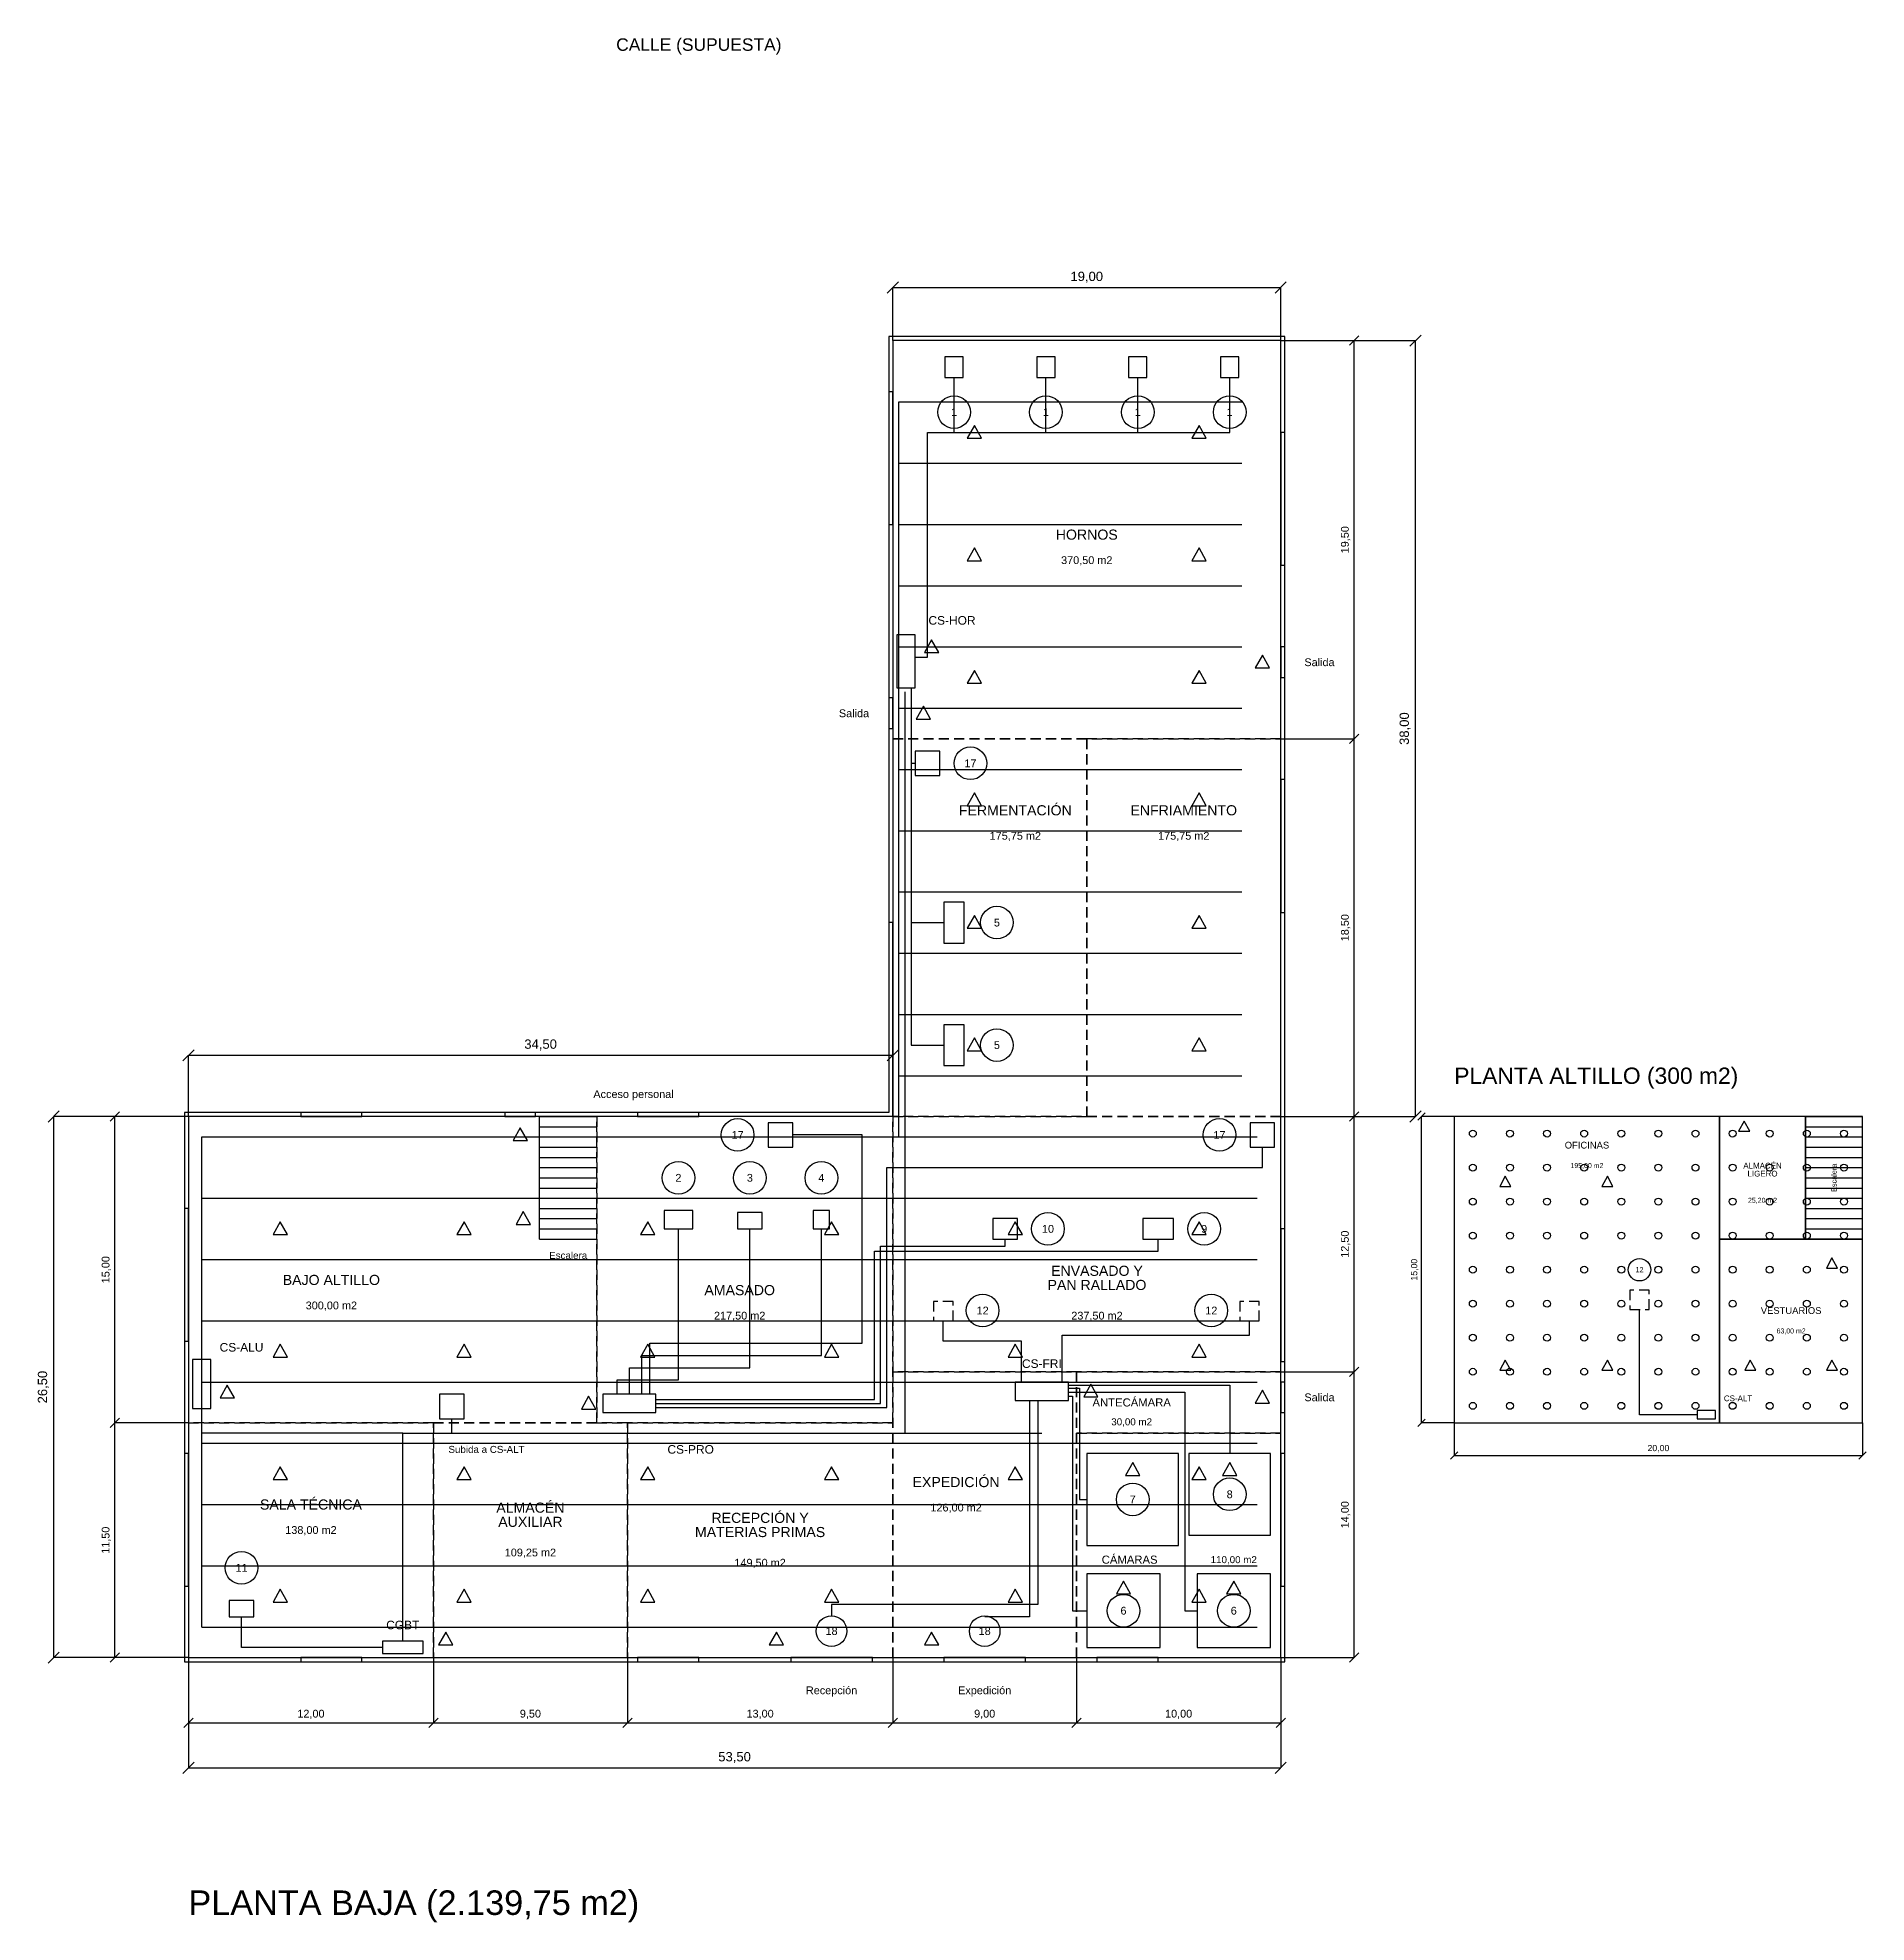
# Model space of a CAD drawing. Extents: x -13 to 82, y -13 to 176.
# Drawn here: x -7.4 to 82.2, y -13 to 79.3 of the extents above; entities that cross this region are included whole.
import ezdxf
from ezdxf.enums import TextEntityAlignment as Align

# ---------------------------------------------------------------- set-up
doc = ezdxf.new("R2010")
doc.units = 0
doc.linetypes.add('DASHED', pattern=[0.75, 0.5, -0.25])
for name, color, linetype in [('ALTILLO', 6, 'CONTINUOUS'), ('ALUMBRADO', 2, 'CONTINUOUS'), ('BANDEJA', 30, 'CONTINUOUS'), ('CERRAMIENTOS', 7, 'CONTINUOUS'), ('CIRCUITOS', 1, 'CONTINUOUS'), ('COTAS', 1, 'CONTINUOUS'), ('CUADROS', 1, 'CONTINUOUS'), ('EMERGENCIA', 3, 'CONTINUOUS'), ('MAQUINAS', 7, 'CONTINUOUS'), ('PUERTAS', 6, 'CONTINUOUS'), ('TEXTOS', 7, 'CONTINUOUS'), ('VENTANAS', 5, 'CONTINUOUS'), ('ZONAS', 8, 'CONTINUOUS')]:
    doc.layers.add(name, color=color, linetype=linetype)
doc.styles.get("Standard").update_dxf_attribs({"font": 'arial.ttf'})

msp = doc.modelspace()

# ---------------------------------------------------------------- linework, layer by layer
at = {"layer": 'ALTILLO', "color": 6, "linetype": 'DASHED'}
msp.add_lwpolyline([(0, 11.5), (20, 11.5), (20, 26.5), (0, 26.5)], close=True, dxfattribs=at)
at = {"layer": 'ALTILLO'}
for points in [[(17.2, 26.5), (20, 26.5)], [(17.2, 20.5), (17.2, 26.5)], [(17.2, 26), (20, 26)], [(79.2, 26.5), (82, 26.5)], [(79.2, 26), (82, 26)], [(17.2, 25.5), (20, 25.5)], [(17.2, 25), (20, 25)], [(79.2, 25.5), (82, 25.5)], [(79.2, 25), (82, 25)], [(17.2, 24.5), (20, 24.5)], [(17.2, 24), (20, 24)], [(79.2, 24.5), (82, 24.5)], [(79.2, 24), (82, 24)], [(17.2, 23.5), (20, 23.5)], [(79.2, 23.5), (82, 23.5)], [(17.2, 23), (20, 23)], [(17.2, 22.5), (20, 22.5)], [(79.2, 23), (82, 23)], [(79.2, 22.5), (82, 22.5)], [(17.2, 22), (20, 22)], [(17.2, 21.5), (20, 21.5)], [(79.2, 22), (82, 22)], [(79.2, 21.5), (82, 21.5)], [(17.2, 21), (20, 21)], [(17.2, 20.5), (20, 20.5)], [(79.2, 21), (82, 21)], [(79.2, 20.5), (82, 20.5)]]:
    msp.add_lwpolyline(points, dxfattribs=at)
msp.add_lwpolyline([(62, 11.5), (82, 11.5), (82, 26.5), (62, 26.5)], close=True, dxfattribs=at)
at = {"layer": 'ALUMBRADO', "color": 2}
for points in [[(34.8, 61.5), (51.6, 61.5)], [(34.8, 25.5), (34.8, 61.5)], [(34.8, 58.5), (51.6, 58.5)], [(34.8, 55.5), (51.6, 55.5)], [(34.8, 52.5), (51.6, 52.5)], [(34.8, 49.5), (51.6, 49.5)], [(34.8, 46.5), (51.6, 46.5)], [(34.8, 43.5), (51.6, 43.5)], [(34.8, 40.5), (51.6, 40.5)], [(34.8, 37.5), (51.6, 37.5)], [(34.8, 34.5), (51.6, 34.5)], [(34.8, 31.5), (51.6, 31.5)], [(34.8, 28.5), (51.6, 28.5)], [(0.65, 25.5), (52.35, 25.5)], [(0.65, 1.5), (0.65, 25.5)], [(0.65, 22.5), (52.35, 22.5)], [(0.65, 19.5), (52.35, 19.5)], [(0.65, 16.5), (52.35, 16.5)], [(0.65, 13.5), (52.35, 13.5)], [(0.65, 10.5), (52.35, 10.5)], [(0.65, 7.5), (52.35, 7.5)], [(0.65, 4.5), (52.35, 4.5)], [(0.65, 1.5), (52.35, 1.5)]]:
    msp.add_lwpolyline(points, dxfattribs=at)
at = {"layer": 'ALUMBRADO'}
for points in [[(35.4, 61.5), (36.6, 61.5)], [(37.9, 61.5), (39.1, 61.5)], [(40.4, 61.5), (41.6, 61.5)], [(42.9, 61.5), (44.1, 61.5)], [(45.4, 61.5), (46.6, 61.5)], [(47.9, 61.5), (49.1, 61.5)], [(50.4, 61.5), (51.6, 61.5)], [(35.4, 58.5), (36.6, 58.5)], [(37.9, 58.5), (39.1, 58.5)], [(40.4, 58.5), (41.6, 58.5)], [(42.9, 58.5), (44.1, 58.5)], [(45.4, 58.5), (46.6, 58.5)], [(47.9, 58.5), (49.1, 58.5)], [(50.4, 58.5), (51.6, 58.5)], [(35.4, 55.5), (36.6, 55.5)], [(37.9, 55.5), (39.1, 55.5)], [(40.4, 55.5), (41.6, 55.5)], [(42.9, 55.5), (44.1, 55.5)], [(45.4, 55.5), (46.6, 55.5)], [(47.9, 55.5), (49.1, 55.5)], [(50.4, 55.5), (51.6, 55.5)], [(35.4, 52.5), (36.6, 52.5)], [(37.9, 52.5), (39.1, 52.5)], [(40.4, 52.5), (41.6, 52.5)], [(42.9, 52.5), (44.1, 52.5)], [(45.4, 52.5), (46.6, 52.5)], [(47.9, 52.5), (49.1, 52.5)], [(50.4, 52.5), (51.6, 52.5)], [(35.4, 49.5), (36.6, 49.5)], [(37.9, 49.5), (39.1, 49.5)], [(40.4, 49.5), (41.6, 49.5)], [(42.9, 49.5), (44.1, 49.5)], [(45.4, 49.5), (46.6, 49.5)], [(47.9, 49.5), (49.1, 49.5)], [(50.4, 49.5), (51.6, 49.5)], [(35.4, 46.5), (36.6, 46.5)], [(37.9, 46.5), (39.1, 46.5)], [(40.4, 46.5), (41.6, 46.5)], [(42.9, 46.5), (44.1, 46.5)], [(45.4, 46.5), (46.6, 46.5)], [(47.9, 46.5), (49.1, 46.5)], [(50.4, 46.5), (51.6, 46.5)], [(35.4, 43.5), (36.6, 43.5)], [(37.9, 43.5), (39.1, 43.5)], [(40.4, 43.5), (41.6, 43.5)], [(42.9, 43.5), (44.1, 43.5)], [(45.4, 43.5), (46.6, 43.5)], [(47.9, 43.5), (49.1, 43.5)], [(50.4, 43.5), (51.6, 43.5)], [(35.4, 40.5), (36.6, 40.5)], [(37.9, 40.5), (39.1, 40.5)], [(40.4, 40.5), (41.6, 40.5)], [(42.9, 40.5), (44.1, 40.5)], [(45.4, 40.5), (46.6, 40.5)], [(47.9, 40.5), (49.1, 40.5)], [(50.4, 40.5), (51.6, 40.5)], [(35.4, 37.5), (36.6, 37.5)], [(37.9, 37.5), (39.1, 37.5)], [(40.4, 37.5), (41.6, 37.5)], [(42.9, 37.5), (44.1, 37.5)], [(45.4, 37.5), (46.6, 37.5)], [(47.9, 37.5), (49.1, 37.5)], [(50.4, 37.5), (51.6, 37.5)], [(35.4, 34.5), (36.6, 34.5)], [(37.9, 34.5), (39.1, 34.5)], [(40.4, 34.5), (41.6, 34.5)], [(42.9, 34.5), (44.1, 34.5)], [(45.4, 34.5), (46.6, 34.5)], [(47.9, 34.5), (49.1, 34.5)], [(50.4, 34.5), (51.6, 34.5)], [(35.4, 31.5), (36.6, 31.5)], [(37.9, 31.5), (39.1, 31.5)], [(40.4, 31.5), (41.6, 31.5)], [(42.9, 31.5), (44.1, 31.5)], [(45.4, 31.5), (46.6, 31.5)], [(47.9, 31.5), (49.1, 31.5)], [(50.4, 31.5), (51.6, 31.5)], [(35.4, 28.5), (36.6, 28.5)], [(37.9, 28.5), (39.1, 28.5)], [(40.4, 28.5), (41.6, 28.5)], [(42.9, 28.5), (44.1, 28.5)], [(45.4, 28.5), (46.6, 28.5)], [(47.9, 28.5), (49.1, 28.5)], [(50.4, 28.5), (51.6, 28.5)], [(1.15, 25.5), (2.35, 25.5)], [(3.65, 25.5), (4.85, 25.5)], [(6.15, 25.5), (7.35, 25.5)], [(8.65, 25.5), (9.85, 25.5)], [(11.15, 25.5), (12.35, 25.5)], [(13.65, 25.5), (14.85, 25.5)], [(16.15, 25.5), (17.35, 25.5)], [(18.65, 25.5), (19.85, 25.5)], [(21.15, 25.5), (22.35, 25.5)], [(23.65, 25.5), (24.85, 25.5)], [(26.15, 25.5), (27.35, 25.5)], [(28.65, 25.5), (29.85, 25.5)], [(31.15, 25.5), (32.35, 25.5)], [(33.65, 25.5), (34.85, 25.5)], [(36.15, 25.5), (37.35, 25.5)], [(38.65, 25.5), (39.85, 25.5)], [(41.15, 25.5), (42.35, 25.5)], [(43.65, 25.5), (44.85, 25.5)], [(46.15, 25.5), (47.35, 25.5)], [(48.65, 25.5), (49.85, 25.5)], [(51.15, 25.5), (52.35, 25.5)], [(1.15, 22.5), (2.35, 22.5)], [(3.65, 22.5), (4.85, 22.5)], [(6.15, 22.5), (7.35, 22.5)], [(8.65, 22.5), (9.85, 22.5)], [(11.15, 22.5), (12.35, 22.5)], [(13.65, 22.5), (14.85, 22.5)], [(16.15, 22.5), (17.35, 22.5)], [(18.65, 22.5), (19.85, 22.5)], [(21.15, 22.5), (22.35, 22.5)], [(23.65, 22.5), (24.85, 22.5)], [(26.15, 22.5), (27.35, 22.5)], [(28.65, 22.5), (29.85, 22.5)], [(31.15, 22.5), (32.35, 22.5)], [(33.65, 22.5), (34.85, 22.5)], [(36.15, 22.5), (37.35, 22.5)], [(38.65, 22.5), (39.85, 22.5)], [(41.15, 22.5), (42.35, 22.5)], [(43.65, 22.5), (44.85, 22.5)], [(46.15, 22.5), (47.35, 22.5)], [(48.65, 22.5), (49.85, 22.5)], [(51.15, 22.5), (52.35, 22.5)], [(1.15, 19.5), (2.35, 19.5)], [(3.65, 19.5), (4.85, 19.5)], [(6.15, 19.5), (7.35, 19.5)], [(8.65, 19.5), (9.85, 19.5)], [(11.15, 19.5), (12.35, 19.5)], [(13.65, 19.5), (14.85, 19.5)], [(16.15, 19.5), (17.35, 19.5)], [(18.65, 19.5), (19.85, 19.5)], [(21.15, 19.5), (22.35, 19.5)], [(23.65, 19.5), (24.85, 19.5)], [(26.15, 19.5), (27.35, 19.5)], [(28.65, 19.5), (29.85, 19.5)], [(31.15, 19.5), (32.35, 19.5)], [(33.65, 19.5), (34.85, 19.5)], [(36.15, 19.5), (37.35, 19.5)], [(38.65, 19.5), (39.85, 19.5)], [(41.15, 19.5), (42.35, 19.5)], [(43.65, 19.5), (44.85, 19.5)], [(46.15, 19.5), (47.35, 19.5)], [(48.65, 19.5), (49.85, 19.5)], [(51.15, 19.5), (52.35, 19.5)], [(1.15, 16.5), (2.35, 16.5)], [(3.65, 16.5), (4.85, 16.5)], [(6.15, 16.5), (7.35, 16.5)], [(8.65, 16.5), (9.85, 16.5)], [(11.15, 16.5), (12.35, 16.5)], [(13.65, 16.5), (14.85, 16.5)], [(16.15, 16.5), (17.35, 16.5)], [(18.65, 16.5), (19.85, 16.5)], [(21.15, 16.5), (22.35, 16.5)], [(23.65, 16.5), (24.85, 16.5)], [(26.15, 16.5), (27.35, 16.5)], [(28.65, 16.5), (29.85, 16.5)], [(31.15, 16.5), (32.35, 16.5)], [(33.65, 16.5), (34.85, 16.5)], [(36.15, 16.5), (37.35, 16.5)], [(38.65, 16.5), (39.85, 16.5)], [(41.15, 16.5), (42.35, 16.5)], [(43.65, 16.5), (44.85, 16.5)], [(46.15, 16.5), (47.35, 16.5)], [(48.65, 16.5), (49.85, 16.5)], [(51.15, 16.5), (52.35, 16.5)], [(1.15, 13.5), (2.35, 13.5)], [(3.65, 13.5), (4.85, 13.5)], [(6.15, 13.5), (7.35, 13.5)], [(8.65, 13.5), (9.85, 13.5)], [(11.15, 13.5), (12.35, 13.5)], [(13.65, 13.5), (14.85, 13.5)], [(16.15, 13.5), (17.35, 13.5)], [(18.65, 13.5), (19.85, 13.5)], [(21.15, 13.5), (22.35, 13.5)], [(23.65, 13.5), (24.85, 13.5)], [(26.15, 13.5), (27.35, 13.5)], [(28.65, 13.5), (29.85, 13.5)], [(31.15, 13.5), (32.35, 13.5)], [(33.65, 13.5), (34.85, 13.5)], [(36.15, 13.5), (37.35, 13.5)], [(38.65, 13.5), (39.85, 13.5)], [(41.15, 13.5), (42.35, 13.5)], [(43.65, 13.5), (44.85, 13.5)], [(46.15, 13.5), (47.35, 13.5)], [(48.65, 13.5), (49.85, 13.5)], [(51.15, 13.5), (52.35, 13.5)], [(1.15, 10.5), (2.35, 10.5)], [(3.65, 10.5), (4.85, 10.5)], [(6.15, 10.5), (7.35, 10.5)], [(8.65, 10.5), (9.85, 10.5)], [(11.15, 10.5), (12.35, 10.5)], [(13.65, 10.5), (14.85, 10.5)], [(16.15, 10.5), (17.35, 10.5)], [(18.65, 10.5), (19.85, 10.5)], [(21.15, 10.5), (22.35, 10.5)], [(23.65, 10.5), (24.85, 10.5)], [(26.15, 10.5), (27.35, 10.5)], [(28.65, 10.5), (29.85, 10.5)], [(31.15, 10.5), (32.35, 10.5)], [(33.65, 10.5), (34.85, 10.5)], [(36.15, 10.5), (37.35, 10.5)], [(38.65, 10.5), (39.85, 10.5)], [(41.15, 10.5), (42.35, 10.5)], [(43.65, 10.5), (44.85, 10.5)], [(46.15, 10.5), (47.35, 10.5)], [(48.65, 10.5), (49.85, 10.5)], [(51.15, 10.5), (52.35, 10.5)], [(1.15, 7.5), (2.35, 7.5)], [(3.65, 7.5), (4.85, 7.5)], [(6.15, 7.5), (7.35, 7.5)], [(8.65, 7.5), (9.85, 7.5)], [(11.15, 7.5), (12.35, 7.5)], [(13.65, 7.5), (14.85, 7.5)], [(16.15, 7.5), (17.35, 7.5)], [(18.65, 7.5), (19.85, 7.5)], [(21.15, 7.5), (22.35, 7.5)], [(23.65, 7.5), (24.85, 7.5)], [(26.15, 7.5), (27.35, 7.5)], [(28.65, 7.5), (29.85, 7.5)], [(31.15, 7.5), (32.35, 7.5)], [(33.65, 7.5), (34.85, 7.5)], [(36.15, 7.5), (37.35, 7.5)], [(38.65, 7.5), (39.85, 7.5)], [(41.15, 7.5), (42.35, 7.5)], [(43.65, 7.5), (44.85, 7.5)], [(46.15, 7.5), (47.35, 7.5)], [(48.65, 7.5), (49.85, 7.5)], [(51.15, 7.5), (52.35, 7.5)], [(1.15, 4.5), (2.35, 4.5)], [(3.65, 4.5), (4.85, 4.5)], [(6.15, 4.5), (7.35, 4.5)], [(8.65, 4.5), (9.85, 4.5)], [(11.15, 4.5), (12.35, 4.5)], [(13.65, 4.5), (14.85, 4.5)], [(16.15, 4.5), (17.35, 4.5)], [(18.65, 4.5), (19.85, 4.5)], [(21.15, 4.5), (22.35, 4.5)], [(23.65, 4.5), (24.85, 4.5)], [(26.15, 4.5), (27.35, 4.5)], [(28.65, 4.5), (29.85, 4.5)], [(31.15, 4.5), (32.35, 4.5)], [(33.65, 4.5), (34.85, 4.5)], [(36.15, 4.5), (37.35, 4.5)], [(38.65, 4.5), (39.85, 4.5)], [(41.15, 4.5), (42.35, 4.5)], [(43.65, 4.5), (44.85, 4.5)], [(46.15, 4.5), (47.35, 4.5)], [(48.65, 4.5), (49.85, 4.5)], [(51.15, 4.5), (52.35, 4.5)], [(1.15, 1.5), (2.35, 1.5)], [(3.65, 1.5), (4.85, 1.5)], [(6.15, 1.5), (7.35, 1.5)], [(8.65, 1.5), (9.85, 1.5)], [(11.15, 1.5), (12.35, 1.5)], [(13.65, 1.5), (14.85, 1.5)], [(16.15, 1.5), (17.35, 1.5)], [(18.65, 1.5), (19.85, 1.5)], [(21.15, 1.5), (22.35, 1.5)], [(23.65, 1.5), (24.85, 1.5)], [(26.15, 1.5), (27.35, 1.5)], [(28.65, 1.5), (29.85, 1.5)], [(31.15, 1.5), (32.35, 1.5)], [(33.65, 1.5), (34.85, 1.5)], [(36.15, 1.5), (37.35, 1.5)], [(38.65, 1.5), (39.85, 1.5)], [(41.15, 1.5), (42.35, 1.5)], [(43.65, 1.5), (44.85, 1.5)], [(46.15, 1.5), (47.35, 1.5)], [(48.65, 1.5), (49.85, 1.5)], [(51.15, 1.5), (52.35, 1.5)]]:
    msp.add_lwpolyline(points, dxfattribs=at)
for centre in [(62.909, 25.669), (64.727, 25.669), (66.545, 25.669), (68.363, 25.669), (70.181, 25.669), (71.999, 25.669), (73.817, 25.669), (75.635, 25.669), (77.453, 25.669), (79.271, 25.669), (81.089, 25.669), (62.909, 24.002), (64.727, 24.002), (66.545, 24.002), (68.363, 24.002), (70.181, 24.002), (71.999, 24.002), (73.817, 24.002), (75.635, 24.002), (77.453, 24.002), (79.271, 24.002), (81.089, 24.002), (62.909, 22.335), (64.727, 22.335), (66.545, 22.335), (68.363, 22.335), (70.181, 22.335), (71.999, 22.335), (73.817, 22.335), (75.635, 22.335), (77.453, 22.335), (79.271, 22.335), (81.089, 22.335), (62.909, 20.668), (64.727, 20.668), (66.545, 20.668), (68.363, 20.668), (70.181, 20.668), (71.999, 20.668), (73.817, 20.668), (75.635, 20.668), (77.453, 20.668), (79.271, 20.668), (81.089, 20.668), (62.909, 19.001), (64.727, 19.001), (66.545, 19.001), (68.363, 19.001), (70.181, 19.001), (71.999, 19.001), (73.817, 19.001), (75.635, 19.001), (77.453, 19.001), (79.271, 19.001), (81.089, 19.001), (62.909, 17.334), (64.727, 17.334), (66.545, 17.334), (68.363, 17.334), (70.181, 17.334), (71.999, 17.334), (73.817, 17.334), (75.635, 17.334), (77.453, 17.334), (79.271, 17.334), (81.089, 17.334), (62.909, 15.667), (64.727, 15.667), (66.545, 15.667), (68.363, 15.667), (70.181, 15.667), (71.999, 15.667), (73.817, 15.667), (75.635, 15.667), (77.453, 15.667), (79.271, 15.667), (81.089, 15.667), (62.909, 14), (64.727, 14), (66.545, 14), (68.363, 14), (70.181, 14), (71.999, 14), (73.817, 14), (75.635, 14), (77.453, 14), (79.271, 14), (81.089, 14), (62.909, 12.333), (64.727, 12.333), (66.545, 12.333), (68.363, 12.333), (70.181, 12.333), (71.999, 12.333), (73.817, 12.333), (75.635, 12.333), (77.453, 12.333), (79.271, 12.333), (81.089, 12.333)]:
    msp.add_circle(centre, 0.17, dxfattribs=at)
at = {"layer": 'BANDEJA'}
for points in [[(10.5, 0.8), (10.5, 11), (35.1, 11), (35.1, 47.3)], [(35.1, 11), (41.8, 11)]]:
    msp.add_lwpolyline(points, dxfattribs=at)
at = {"layer": 'CERRAMIENTOS'}
for points in [[(-0.2, -0.2), (53.7, -0.2), (53.7, 64.7), (34.3, 64.7), (34.3, 26.7), (-0.2, 26.7)], [(0, 0), (53.5, 0), (53.5, 64.5), (34.5, 64.5), (34.5, 26.5), (0, 26.5)]]:
    msp.add_lwpolyline(points, close=True, dxfattribs=at)
at = {"layer": 'CIRCUITOS', "color": 30}
for points in [[(35.6, 49), (36.2, 49), (36.2, 60), (37.5, 60), (37.5, 62.7)], [(35.6, 49), (36.2, 49), (36.2, 60), (42, 60), (42, 62.7)], [(35.6, 49), (36.2, 49), (36.2, 60), (46.5, 60), (46.5, 62.7)], [(35.6, 49), (36.2, 49), (36.2, 60), (51, 60), (51, 62.7)], [(35.4, 47.5), (35.4, 36), (37, 36)], [(35.4, 47.5), (35.4, 30), (37, 30)], [(35.4, 47.5), (35.4, 43.8), (35.6, 43.8)]]:
    msp.add_lwpolyline(points, dxfattribs=at)
at = {"layer": 'CIRCUITOS', "color": 5}
for points in [[(22.6, 12.9), (22.6, 15.4), (33, 15.4), (33, 25.6), (29.6, 25.6)], [(22.9, 12.25), (34.2, 12.25), (34.2, 24), (52.6, 24), (52.6, 25)], [(21, 12.9), (21, 13.6), (24, 13.6), (24, 21)], [(21.6, 12.9), (21.6, 14.2), (27.5, 14.2), (27.5, 21)], [(22.2, 12.9), (22.2, 14.8), (31, 14.8), (31, 21)], [(22.9, 12.45), (33.9, 12.45), (33.9, 20.15), (40, 20.15), (40, 20.5)], [(22.9, 12.65), (33.6, 12.65), (33.6, 19.9), (47.5, 19.9), (47.5, 20.5)]]:
    msp.add_lwpolyline(points, dxfattribs=at)
at = {"layer": 'CIRCUITOS', "color": 6}
for points in [[(73.9, 11.9), (71.075, 11.9), (71.075, 17.05)], [(12.9, 11), (12.9, 11.7)]]:
    msp.add_lwpolyline(points, dxfattribs=at)
at = {"layer": 'CIRCUITOS', "color": 4}
for points in [[(40.8, 13.5), (40.8, 15.5), (36.975, 15.5), (36.975, 16.5)], [(42.8, 13.5), (42.8, 15.8), (51.975, 15.8), (51.975, 16.5)], [(43.1, 13.35), (51, 13.35), (51, 10)], [(43.1, 13.2), (43.65, 13.2), (43.65, 7.75), (44, 7.75)], [(43.1, 13), (48.8, 13), (48.8, 2.3), (49.4, 2.3)], [(41.6, 12.6), (41.6, 2.6), (31.5, 2.6), (31.5, 2.05)], [(41.2, 12.6), (41.2, 2), (39, 2)], [(43.1, 12.8), (43.3, 12.8), (43.3, 2.3), (44, 2.3)]]:
    msp.add_lwpolyline(points, dxfattribs=at)
at = {"layer": 'CIRCUITOS', "color": 2}
msp.add_lwpolyline([(10.5, 11), (0.65, 11), (0.65, 12.2)], dxfattribs=at)
at = {"layer": 'CIRCUITOS', "color": 1}
msp.add_lwpolyline([(9.5, 0.5), (2.6, 0.5), (2.6, 2)], dxfattribs=at)
at = {"layer": 'COTAS'}
for points in [[(34.2257, 66.8257), (34.7743, 67.3743)], [(34.5, 67.1), (53.5, 67.1)], [(34.5, 64.5), (34.5, 67.1)], [(53.2257, 66.8257), (53.7743, 67.3743)], [(53.5, 64.5), (53.5, 67.1)], [(56.8714, 64.2714), (57.3286, 64.7286)], [(59.8257, 64.2257), (60.3743, 64.7743)], [(53.5, 64.5), (60.1, 64.5)], [(53.5, 64.5), (57.1, 64.5)], [(57.1, 45), (57.1, 64.5)], [(60.1, 26.5), (60.1, 64.5)], [(56.8714, 44.7714), (57.3286, 45.2286)], [(56.8714, 44.7714), (57.3286, 45.2286)], [(53.5, 45), (57.1, 45)], [(53.5, 45), (57.1, 45)], [(57.1, 26.5), (57.1, 45)], [(-0.2743, 29.2257), (0.2743, 29.7743)], [(34.2257, 29.2257), (34.7743, 29.7743)], [(0, 29.5), (34.5, 29.5)], [(0, 26.5), (0, 29.5)], [(34.5, 26.5), (34.5, 29.5)], [(-6.8743, 26.2257), (-6.3257, 26.7743)], [(59.8257, 26.2257), (60.3743, 26.7743)], [(-6.6, 0), (-6.6, 26.5)], [(0, 26.5), (-6.6, 26.5)], [(-3.8286, 26.2714), (-3.3714, 26.7286)], [(-3.6, 11.5), (-3.6, 26.5)], [(0, 26.5), (-3.6, 26.5)], [(53.5, 26.5), (60.1, 26.5)], [(53.5, 26.5), (57.1, 26.5)], [(53.5, 26.5), (57.1, 26.5)], [(56.8714, 26.2714), (57.3286, 26.7286)], [(56.8714, 26.2714), (57.3286, 26.7286)], [(57.1, 14), (57.1, 26.5)], [(60.2171, 26.3171), (60.5829, 26.6829)], [(60.4, 11.5), (60.4, 26.5)], [(62, 26.5), (60.4, 26.5)], [(53.5, 14), (57.1, 14)], [(53.5, 14), (57.1, 14)], [(56.8714, 13.7714), (57.3286, 14.2286)], [(56.8714, 13.7714), (57.3286, 14.2286)], [(57.1, 0), (57.1, 14)], [(-3.8286, 11.2714), (-3.3714, 11.7286)], [(-3.8286, 11.2714), (-3.3714, 11.7286)], [(-3.6, 0), (-3.6, 11.5)], [(0, 11.5), (-3.6, 11.5)], [(0, 11.5), (-3.6, 11.5)], [(60.2171, 11.3171), (60.5829, 11.6829)], [(62, 11.5), (60.4, 11.5)], [(62, 11.5), (62, 9.9)], [(82, 11.5), (82, 9.9)], [(61.8171, 9.7171), (62.1829, 10.0829)], [(62, 9.9), (82, 9.9)], [(81.8171, 9.7171), (82.1829, 10.0829)], [(-6.8743, -0.2743), (-6.3257, 0.2743)], [(0, 0), (-6.6, 0)], [(-3.8286, -0.2286), (-3.3714, 0.2286)], [(0, 0), (-3.6, 0)], [(0, 0), (0, -5.4)], [(0, 0), (0, -3.2)], [(12, 0), (12, -3.2)], [(12, 0), (12, -3.2)], [(21.5, 0), (21.5, -3.2)], [(21.5, 0), (21.5, -3.2)], [(34.5, 0), (34.5, -3.2)], [(34.5, 0), (34.5, -3.2)], [(43.5, 0), (43.5, -3.2)], [(43.5, 0), (43.5, -3.2)], [(53.5, 0), (53.5, -5.4)], [(53.5, 0), (53.5, -3.2)], [(53.5, 0), (57.1, 0)], [(56.8714, -0.2286), (57.3286, 0.2286)], [(-0.2286, -3.4286), (0.2286, -2.9714)], [(0, -3.2), (12, -3.2)], [(11.7714, -3.4286), (12.2286, -2.9714)], [(11.7714, -3.4286), (12.2286, -2.9714)], [(12, -3.2), (21.5, -3.2)], [(21.2714, -3.4286), (21.7286, -2.9714)], [(21.2714, -3.4286), (21.7286, -2.9714)], [(21.5, -3.2), (34.5, -3.2)], [(34.2714, -3.4286), (34.7286, -2.9714)], [(34.2714, -3.4286), (34.7286, -2.9714)], [(34.5, -3.2), (43.5, -3.2)], [(43.2714, -3.4286), (43.7286, -2.9714)], [(43.2714, -3.4286), (43.7286, -2.9714)], [(43.5, -3.2), (53.5, -3.2)], [(53.2714, -3.4286), (53.7286, -2.9714)], [(-0.2743, -5.6743), (0.2743, -5.1257)], [(0, -5.4), (53.5, -5.4)], [(53.2257, -5.6743), (53.7743, -5.1257)]]:
    msp.add_lwpolyline(points, dxfattribs=at)
at = {"layer": 'CUADROS'}
for points in [[(34.7, 47.5), (35.6, 47.5), (35.6, 50.1), (34.7, 50.1)], [(0.2, 12.2), (1.1, 12.2), (1.1, 14.6), (0.2, 14.6)], [(40.5, 12.6), (43.1, 12.6), (43.1, 13.5), (40.5, 13.5)], [(12.3, 11.7), (13.5, 11.7), (13.5, 12.9), (12.3, 12.9)], [(20.3, 12), (22.9, 12), (22.9, 12.9), (20.3, 12.9)], [(73.9, 11.7), (74.8, 11.7), (74.8, 12.1), (73.9, 12.1)], [(9.5, 0.2), (11.5, 0.2), (11.5, 0.8), (9.5, 0.8)]]:
    msp.add_lwpolyline(points, close=True, dxfattribs=at)
at = {"layer": 'EMERGENCIA'}
for points in [[(38.15, 59.72), (38.85, 59.72), (38.5, 60.35)], [(49.15, 59.72), (49.85, 59.72), (49.5, 60.35)], [(38.15, 53.72), (38.85, 53.72), (38.5, 54.35)], [(49.15, 53.72), (49.85, 53.72), (49.5, 54.35)], [(36.05, 49.22), (36.75, 49.22), (36.4, 49.85)], [(52.25, 48.47), (52.95, 48.47), (52.6, 49.1)], [(38.15, 47.72), (38.85, 47.72), (38.5, 48.35)], [(49.15, 47.72), (49.85, 47.72), (49.5, 48.35)], [(35.65, 45.97), (36.35, 45.97), (36, 46.6)], [(38.15, 41.72), (38.85, 41.72), (38.5, 42.35)], [(49.15, 41.72), (49.85, 41.72), (49.5, 42.35)], [(38.15, 35.72), (38.85, 35.72), (38.5, 36.35)], [(49.15, 35.72), (49.85, 35.72), (49.5, 36.35)], [(38.15, 29.72), (38.85, 29.72), (38.5, 30.35)], [(49.15, 29.72), (49.85, 29.72), (49.5, 30.35)], [(15.9, 25.32), (16.6, 25.32), (16.25, 25.95)], [(75.925, 25.78), (76.475, 25.78), (76.2, 26.275)], [(64.225, 23.08), (64.775, 23.08), (64.5, 23.575)], [(69.225, 23.08), (69.775, 23.08), (69.5, 23.575)], [(4.15, 20.72), (4.85, 20.72), (4.5, 21.35)], [(13.15, 20.72), (13.85, 20.72), (13.5, 21.35)], [(16.05, 21.22), (16.75, 21.22), (16.4, 21.85)], [(22.15, 20.72), (22.85, 20.72), (22.5, 21.35)], [(31.15, 20.72), (31.85, 20.72), (31.5, 21.35)], [(40.15, 20.72), (40.85, 20.72), (40.5, 21.35)], [(49.15, 20.72), (49.85, 20.72), (49.5, 21.35)], [(80.225, 19.08), (80.775, 19.08), (80.5, 19.575)], [(4.15, 14.72), (4.85, 14.72), (4.5, 15.35)], [(13.15, 14.72), (13.85, 14.72), (13.5, 15.35)], [(22.15, 14.72), (22.85, 14.72), (22.5, 15.35)], [(31.15, 14.72), (31.85, 14.72), (31.5, 15.35)], [(40.15, 14.72), (40.85, 14.72), (40.5, 15.35)], [(49.15, 14.72), (49.85, 14.72), (49.5, 15.35)], [(64.225, 14.08), (64.775, 14.08), (64.5, 14.575)], [(69.225, 14.08), (69.775, 14.08), (69.5, 14.575)], [(76.225, 14.08), (76.775, 14.08), (76.5, 14.575)], [(80.225, 14.08), (80.775, 14.08), (80.5, 14.575)], [(1.55, 12.72), (2.25, 12.72), (1.9, 13.35)], [(43.85, 12.77), (44.55, 12.77), (44.2, 13.4)], [(52.25, 12.47), (52.95, 12.47), (52.6, 13.1)], [(19.25, 12.17), (19.95, 12.17), (19.6, 12.8)], [(4.15, 8.72), (4.85, 8.72), (4.5, 9.35)], [(13.15, 8.72), (13.85, 8.72), (13.5, 9.35)], [(22.15, 8.72), (22.85, 8.72), (22.5, 9.35)], [(31.15, 8.72), (31.85, 8.72), (31.5, 9.35)], [(40.15, 8.72), (40.85, 8.72), (40.5, 9.35)], [(45.9, 8.92), (46.6, 8.92), (46.25, 9.55)], [(49.15, 8.72), (49.85, 8.72), (49.5, 9.35)], [(50.65, 8.92), (51.35, 8.92), (51, 9.55)], [(45.45, 3.12), (46.15, 3.12), (45.8, 3.75)], [(50.85, 3.12), (51.55, 3.12), (51.2, 3.75)], [(4.15, 2.72), (4.85, 2.72), (4.5, 3.35)], [(13.15, 2.72), (13.85, 2.72), (13.5, 3.35)], [(22.15, 2.72), (22.85, 2.72), (22.5, 3.35)], [(31.15, 2.72), (31.85, 2.72), (31.5, 3.35)], [(40.15, 2.72), (40.85, 2.72), (40.5, 3.35)], [(49.15, 2.72), (49.85, 2.72), (49.5, 3.35)], [(12.25, 0.62), (12.95, 0.62), (12.6, 1.25)], [(28.45, 0.62), (29.15, 0.62), (28.8, 1.25)], [(36.05, 0.62), (36.75, 0.62), (36.4, 1.25)]]:
    msp.add_lwpolyline(points, close=True, dxfattribs=at)
at = {"layer": 'MAQUINAS'}
for points in [[(37.05, 62.7), (37.95, 62.7), (37.95, 63.7), (37.05, 63.7)], [(41.55, 62.7), (42.45, 62.7), (42.45, 63.7), (41.55, 63.7)], [(46.05, 62.7), (46.95, 62.7), (46.95, 63.7), (46.05, 63.7)], [(50.55, 62.7), (51.45, 62.7), (51.45, 63.7), (50.55, 63.7)], [(35.6, 43.2), (36.8, 43.2), (36.8, 44.4), (35.6, 44.4)], [(37, 35), (38, 35), (38, 37), (37, 37)], [(37, 29), (38, 29), (38, 31), (37, 31)], [(28.4, 25), (29.6, 25), (29.6, 26.2), (28.4, 26.2)], [(52, 25), (53.2, 25), (53.2, 26.2), (52, 26.2)], [(23.3, 21), (24.7, 21), (24.7, 21.9), (23.3, 21.9)], [(26.9, 21), (28.1, 21), (28.1, 21.8), (26.9, 21.8)], [(30.6, 21), (31.4, 21), (31.4, 21.9), (30.6, 21.9)], [(39.4, 20.5), (40.6, 20.5), (40.6, 21.5), (39.4, 21.5)], [(46.75, 20.5), (48.25, 20.5), (48.25, 21.5), (46.75, 21.5)], [(44, 5.5), (48.5, 5.5), (48.5, 10), (44, 10)], [(49, 6), (53, 6), (53, 10), (49, 10)], [(44, 0.5), (47.6, 0.5), (47.6, 4.1), (44, 4.1)], [(49.4, 0.5), (53, 0.5), (53, 4.1), (49.4, 4.1)], [(2, 2), (3.2, 2), (3.2, 2.8), (2, 2.8)]]:
    msp.add_lwpolyline(points, close=True, dxfattribs=at)
at = {"layer": 'MAQUINAS', "linetype": 'DASHED'}
for points in [[(70.6, 17.05), (71.55, 17.05), (71.55, 18), (70.6, 18)], [(36.5, 16.5), (37.45, 16.5), (37.45, 17.45), (36.5, 17.45)], [(51.5, 16.5), (52.45, 16.5), (52.45, 17.45), (51.5, 17.45)]]:
    msp.add_lwpolyline(points, close=True, dxfattribs=at)
at = {"layer": 'MAQUINAS'}
for centre, radius in [((37.5, 61), 0.8), ((42, 61), 0.8), ((46.5, 61), 0.8), ((51, 61), 0.8), ((38.3, 43.8), 0.8), ((39.6, 36), 0.8), ((39.6, 30), 0.8), ((26.9, 25.6), 0.8), ((50.5, 25.6), 0.8), ((24, 23.5), 0.8), ((27.5, 23.5), 0.8), ((31, 23.5), 0.8), ((42.1, 21), 0.8), ((49.75, 21), 0.8), ((71.075, 19), 0.55), ((38.9, 17), 0.8), ((50.1, 17), 0.8), ((46.25, 7.75), 0.8), ((51, 8), 0.8), ((2.6, 4.4), 0.8), ((45.8, 2.3), 0.8), ((51.2, 2.3), 0.8), ((31.5, 1.3), 0.75), ((39, 1.3), 0.75)]:
    msp.add_circle(centre, radius, dxfattribs=at)
at = {"layer": 'PUERTAS'}
for points in [[(53.5, 48), (53.7, 48), (53.7, 49.5), (53.5, 49.5)], [(34.3, 45.5), (34.5, 45.5), (34.5, 47), (34.3, 47)], [(15.5, 26.5), (17, 26.5), (17, 26.7), (15.5, 26.7)], [(53.5, 12), (53.7, 12), (53.7, 13.5), (53.5, 13.5)], [(29.5, -0.2), (33.5, -0.2), (33.5, 0), (29.5, 0)], [(37, -0.2), (41, -0.2), (41, 0), (37, 0)]]:
    msp.add_lwpolyline(points, close=True, dxfattribs=at)
at = {"layer": 'VENTANAS'}
for points in [[(34.3, 55.5), (34.5, 55.5), (34.5, 62), (34.3, 62)], [(53.5, 53.5), (53.7, 53.5), (53.7, 60), (53.5, 60)], [(53.5, 36.5), (53.7, 36.5), (53.7, 43), (53.5, 43)], [(34.3, 29.5), (34.5, 29.5), (34.5, 36), (34.3, 36)], [(5.5, 26.5), (8.5, 26.5), (8.5, 26.7), (5.5, 26.7)], [(22, 26.5), (25, 26.5), (25, 26.7), (22, 26.7)], [(-0.2, 15.5), (0, 15.5), (0, 22), (-0.2, 22)], [(53.5, 14.5), (53.7, 14.5), (53.7, 21), (53.5, 21)], [(-0.2, 3.5), (0, 3.5), (0, 10), (-0.2, 10)], [(53.5, 3.5), (53.7, 3.5), (53.7, 10), (53.5, 10)], [(5.5, -0.2), (8.5, -0.2), (8.5, 0), (5.5, 0)], [(22, -0.2), (25, -0.2), (25, 0), (22, 0)], [(44.5, -0.2), (47.5, -0.2), (47.5, 0), (44.5, 0)]]:
    msp.add_lwpolyline(points, close=True, dxfattribs=at)
at = {"layer": 'ZONAS', "linetype": 'DASHED'}
for points in [[(34.5, 45), (53.5, 45), (53.5, 64.5), (34.5, 64.5)], [(34.5, 26.5), (44, 26.5), (44, 45), (34.5, 45)], [(44, 26.5), (53.5, 26.5), (53.5, 45), (44, 45)], [(0, 11.5), (20, 11.5), (20, 26.5), (0, 26.5)], [(20, 11.5), (34.5, 11.5), (34.5, 26.5), (20, 26.5)], [(34.5, 14), (53.5, 14), (53.5, 26.5), (34.5, 26.5)], [(34.5, 0), (43.5, 0), (43.5, 14), (34.5, 14)], [(43.5, 11), (53.5, 11), (53.5, 14), (43.5, 14)], [(0, 0), (12, 0), (12, 11.5), (0, 11.5)], [(12, 0), (21.5, 0), (21.5, 11.5), (12, 11.5)], [(21.5, 0), (34.5, 0), (34.5, 11.5), (21.5, 11.5)], [(43.5, 0), (53.5, 0), (53.5, 11), (43.5, 11)]]:
    msp.add_lwpolyline(points, close=True, dxfattribs=at)
at = {"layer": 'ZONAS'}
for points in [[(62, 11.5), (75, 11.5), (75, 26.5), (62, 26.5)], [(75, 20.5), (79.2, 20.5), (79.2, 26.5), (75, 26.5)], [(79.2, 20.5), (82, 20.5), (82, 26.5), (79.2, 26.5)], [(75, 11.5), (82, 11.5), (82, 20.5), (75, 20.5)]]:
    msp.add_lwpolyline(points, close=True, dxfattribs=at)

# ---------------------------------------------------------------- texts
at = {"layer": 'COTAS'}
for s, height, p in [('19,00', 0.457, (44, 67.2829)), ('34,50', 0.457, (17.25, 29.6829)), ('20,00', 0.305, (72, 10.0219)), ('12,00', 0.381, (6, -3.0476)), ('9,50', 0.381, (16.75, -3.0476)), ('13,00', 0.381, (28, -3.0476)), ('9,00', 0.381, (39, -3.0476)), ('10,00', 0.381, (48.5, -3.0476)), ('53,50', 0.457, (26.75, -5.2171))]:
    msp.add_text(s, height=height, dxfattribs=at).set_placement(p, align=Align.BOTTOM_CENTER)
for s, height, p in [('19,50', 0.381, (56.9476, 54.75)), ('38,00', 0.457, (59.9171, 45.5)), ('18,50', 0.381, (56.9476, 35.75)), ('12,50', 0.381, (56.9476, 20.25)), ('15,00', 0.381, (-3.7524, 19)), ('15,00', 0.305, (60.2781, 19)), ('26,50', 0.457, (-6.7829, 13.25)), ('14,00', 0.381, (56.9476, 7)), ('11,50', 0.381, (-3.7524, 5.75))]:
    msp.add_text(s, height=height, rotation=90, dxfattribs=at).set_placement(p, align=Align.BOTTOM_CENTER)
at = {"layer": 'TEXTOS'}
for s, height, p in [('CALLE (SUPUESTA)', 0.61, (25, 79)), ('1', 0.381, (37.5, 61)), ('1', 0.381, (42, 61)), ('1', 0.381, (46.5, 61)), ('1', 0.381, (51, 61)), ('HORNOS', 0.495, (44, 55)), ('370,50 m2', 0.381, (44, 53.75)), ('CS-HOR', 0.419, (37.4, 50.8)), ('Salida', 0.381, (55.4, 48.75)), ('Salida', 0.381, (32.6, 46.25)), ('17', 0.381, (38.3, 43.8)), ('FERMENTACIÓN', 0.495, (40.5, 41.5)), ('ENFRIAMIENTO', 0.495, (48.75, 41.5)), ('175,75 m2', 0.381, (40.5, 40.25)), ('175,75 m2', 0.381, (48.75, 40.25)), ('5', 0.381, (39.6, 36)), ('5', 0.381, (39.6, 30)), ('Acceso personal', 0.381, (21.8, 27.6)), ('17', 0.381, (26.9, 25.6)), ('17', 0.381, (50.5, 25.6)), ('OFICINAS', 0.33, (68.5, 25.1)), ('195,00 m2', 0.244, (68.5, 24.1)), ('ALMACÉN', 0.279, (77.1, 24.0956)), ('2', 0.381, (24, 23.5)), ('3', 0.381, (27.5, 23.5)), ('4', 0.381, (31, 23.5)), ('LIGERO', 0.279, (77.1, 23.7044)), ('25,20 m2', 0.244, (77.1, 22.4)), ('10', 0.381, (42.1, 21)), ('9', 0.381, (49.75, 21)), ('Escalera', 0.343, (18.6, 19.7)), ('BAJO ALTILLO', 0.495, (7, 18.5)), ('PAN RALLADO', 0.495, (44.5, 18.2533)), ('ENVASADO Y', 0.495, (44.5, 18.9467)), ('12', 0.254, (71.075, 19)), ('AMASADO', 0.495, (27, 18)), ('300,00 m2', 0.381, (7, 17.25)), ('217,50 m2', 0.381, (27, 16.75)), ('12', 0.381, (38.9, 17)), ('237,50 m2', 0.381, (44.5, 16.75)), ('12', 0.381, (50.1, 17)), ('VESTUARIOS', 0.33, (78.5, 17)), ('63,00 m2', 0.244, (78.5, 16)), ('CS-ALU', 0.419, (2.6, 15.2)), ('CS-FRI', 0.419, (41.8, 14.4)), ('Salida', 0.381, (55.4, 12.75)), ('ANTECÁMARA', 0.396, (46.2, 12.5)), ('CS-ALT', 0.279, (75.9, 12.7)), ('30,00 m2', 0.343, (46.2, 11.55)), ('Subida a CS-ALT', 0.343, (14.6, 10.2)), ('CS-PRO', 0.419, (24.6, 10.2)), ('EXPEDICIÓN', 0.495, (37.6, 8.6)), ('SALA TÉCNICA', 0.495, (6, 7.5)), ('ALMACÉN', 0.495, (16.75, 7.3467)), ('126,00 m2', 0.381, (37.6, 7.35)), ('7', 0.381, (46.25, 7.75)), ('8', 0.381, (51, 8)), ('AUXILIAR', 0.495, (16.75, 6.6533)), ('RECEPCIÓN Y', 0.495, (28, 6.8467)), ('138,00 m2', 0.381, (6, 6.25)), ('MATERIAS PRIMAS', 0.495, (28, 6.1533)), ('109,25 m2', 0.381, (16.75, 5.15)), ('149,50 m2', 0.381, (28, 4.65)), ('CÁMARAS', 0.396, (46.1, 4.8)), ('110,00 m2', 0.343, (51.2, 4.8)), ('11', 0.381, (2.6, 4.4)), ('6', 0.381, (45.8, 2.3)), ('6', 0.381, (51.2, 2.3)), ('CGBT', 0.419, (10.5, 1.6)), ('18', 0.381, (31.5, 1.3)), ('18', 0.381, (39, 1.3)), ('Recepción', 0.381, (31.5, -1.6)), ('Expedición', 0.381, (39, -1.6))]:
    msp.add_text(s, height=height, dxfattribs=at).set_placement(p, align=Align.MIDDLE_CENTER)
for s, height, p in [('PLANTA ALTILLO (300 m2)', 0.8, (62, 28.5)), ('PLANTA BAJA (2.139,75 m2)', 1.2, (0, -12))]:
    msp.add_text(s, height=height, dxfattribs=at).set_placement(p, align=Align.MIDDLE_LEFT)
msp.add_text('Escalera', height=0.254, rotation=90, dxfattribs=at).set_placement((80.6, 23.5), align=Align.MIDDLE_CENTER)

doc.saveas('drawing.dxf')
